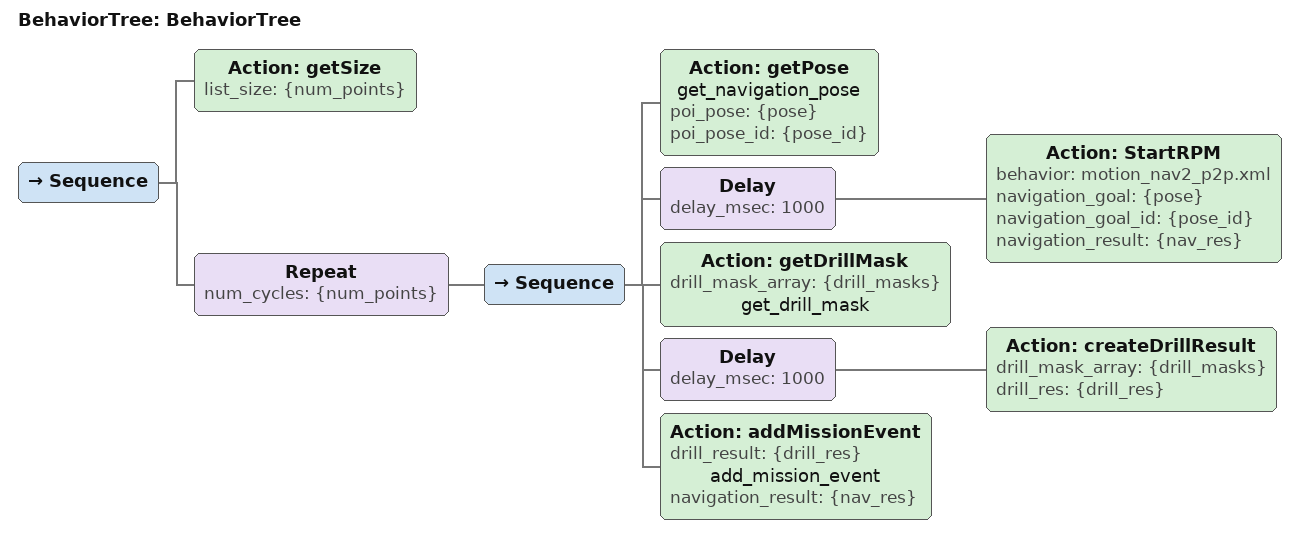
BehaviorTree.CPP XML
<?xml version="1.0"?>
<root main_tree_to_execute="BehaviorTree">
    <BehaviorTree ID="BehaviorTree">
        <Sequence>
            <Action ID="getSize" list_size="{num_points}"/>
            <Repeat num_cycles="{num_points}">
                <Sequence>
                    <Action ID="getPose" name="get_navigation_pose" poi_pose="{pose}" poi_pose_id="{pose_id}"/>
                    <Delay delay_msec="1000">
                        <Action ID="StartRPM" behavior="motion_nav2_p2p.xml" navigation_goal="{pose}" navigation_goal_id="{pose_id}" navigation_result="{nav_res}"/>
                    </Delay>
                    <Action ID="getDrillMask" drill_mask_array="{drill_masks}" name="get_drill_mask"/>
                    <Delay delay_msec="1000">
                        <Action ID="createDrillResult" drill_mask_array="{drill_masks}" drill_res="{drill_res}"/>
                    </Delay>
                    <Action ID="addMissionEvent" drill_result="{drill_res}" name="add_mission_event" navigation_result="{nav_res}"/>
                </Sequence>
            </Repeat>
        </Sequence>
    </BehaviorTree>
</root>
